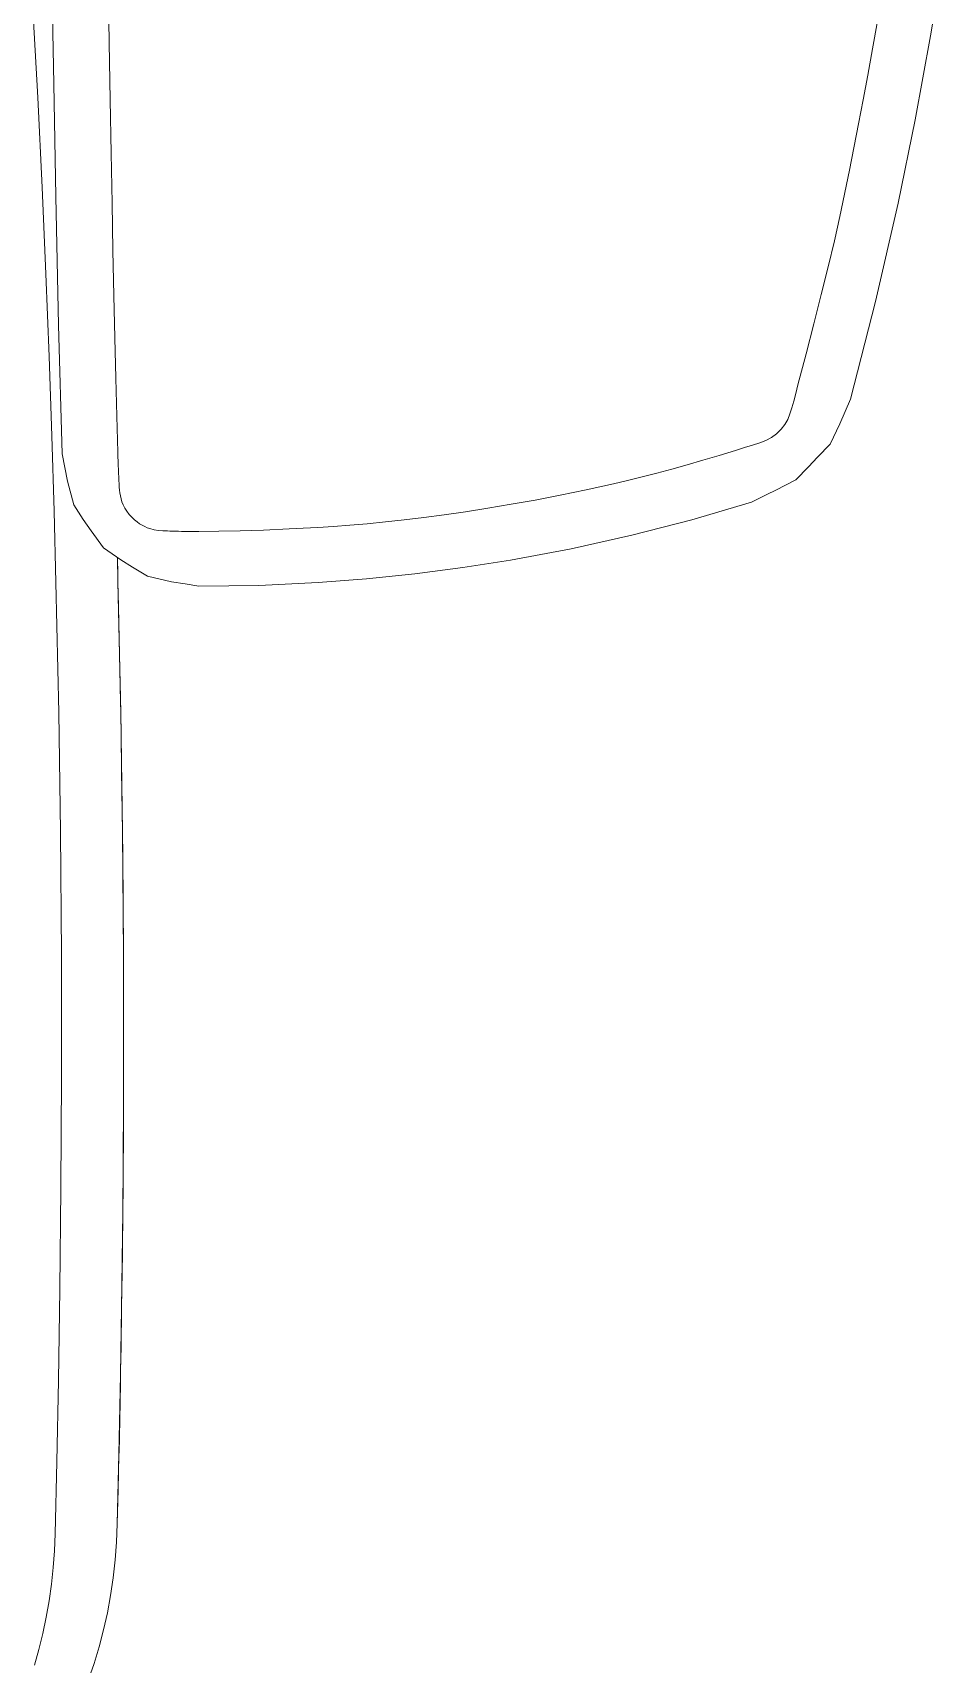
# Model space of a CAD drawing. Header units: inches. Extents: x 14 to 610, y 9 to 600.
# Drawn here: x 372.04 to 375.13, y 162.3 to 167.82 of the extents above; entities that cross this region are included whole.
import ezdxf
from ezdxf.enums import TextEntityAlignment as Align

# ---------------------------------------------------------------- set-up
doc = ezdxf.new("R2010")
doc.units = ezdxf.units.IN
doc.header["$MEASUREMENT"] = 0
doc.layers.add('A-FURN', color=7, linetype='Continuous')
doc.styles.get("Standard").update_dxf_attribs({"font": 'arial.ttf'})

# ---------------------------------------------------------------- blocks, each defined once
blk = doc.blocks.new('P_5CS702BK')
at = {"layer": 'A-FURN', "color": 0, "linetype": 'Continuous', "lineweight": 0}
for p, q in [((12.1776, 7.8516), (12.221, 8.1366)), ((12.1776, 7.8516), (12.221, 8.1366)), ((9.201, 8.039), (9.2119, 7.6581)), ((9.201, 8.039), (9.2119, 7.6581)), ((9.3983, 7.7989), (9.3928, 8.0018)), ((9.3983, 7.7989), (9.3928, 8.0018)), ((9.1376, 7.9297), (9.158, 7.6114)), ((9.1376, 7.9297), (9.158, 7.6114)), ((11.9969, 7.8994), (11.9815, 7.8062)), ((11.9969, 7.8994), (11.9815, 7.8062)), ((12.1284, 7.5676), (12.1776, 7.8516)), ((12.1284, 7.5676), (12.1776, 7.8516)), ((9.4037, 7.6062), (9.3983, 7.7989)), ((9.4037, 7.6062), (9.3983, 7.7989)), ((11.9815, 7.8062), (11.9662, 7.7171)), ((11.9815, 7.8062), (11.9662, 7.7171)), ((11.9662, 7.7171), (11.9513, 7.6325)), ((11.9662, 7.7171), (11.9513, 7.6325)), ((9.2119, 7.6581), (9.2232, 7.2772)), ((9.2119, 7.6581), (9.2232, 7.2772)), ((11.9513, 7.6325), (11.9367, 7.5514)), ((11.9513, 7.6325), (11.9367, 7.5514)), ((9.158, 7.6114), (9.176, 7.3067)), ((9.158, 7.6114), (9.176, 7.3067)), ((9.4087, 7.4258), (9.4037, 7.6062)), ((9.4087, 7.4258), (9.4037, 7.6062)), ((12.0733, 7.2847), (12.1284, 7.5676)), ((12.0733, 7.2847), (12.1284, 7.5676)), ((11.9367, 7.5514), (11.908, 7.3947)), ((11.9367, 7.5514), (11.908, 7.3947)), ((9.4135, 7.2564), (9.4087, 7.4258)), ((9.4135, 7.2564), (9.4087, 7.4258)), ((11.908, 7.3947), (11.877, 7.2372)), ((11.908, 7.3947), (11.877, 7.2372)), ((9.176, 7.3067), (9.1918, 7.0149)), ((9.176, 7.3067), (9.1918, 7.0149)), ((9.2232, 7.2772), (9.2367, 6.8419)), ((9.2232, 7.2772), (9.2367, 6.8419)), ((9.4183, 7.096), (9.4135, 7.2564)), ((9.4183, 7.096), (9.4135, 7.2564)), ((11.877, 7.2372), (11.859, 7.1549)), ((11.877, 7.2372), (11.859, 7.1549)), ((12.0006, 6.9514), (12.0733, 7.2847)), ((12.0006, 6.9514), (12.0733, 7.2847)), ((11.859, 7.1549), (11.8388, 7.0672)), ((11.859, 7.1549), (11.8388, 7.0672)), ((9.4232, 6.9442), (9.4183, 7.096)), ((9.4232, 6.9442), (9.4183, 7.096)), ((9.1918, 7.0149), (9.2056, 6.7353)), ((9.1918, 7.0149), (9.2056, 6.7353)), ((11.8388, 7.0672), (11.8162, 6.9726)), ((11.8388, 7.0672), (11.8162, 6.9726)), ((11.8162, 6.9726), (11.7921, 6.873)), ((11.8162, 6.9726), (11.7921, 6.873)), ((9.4281, 6.8008), (9.4232, 6.9442)), ((9.4281, 6.8008), (9.4232, 6.9442)), ((11.9198, 6.6201), (12.0006, 6.9514)), ((11.9198, 6.6201), (12.0006, 6.9514)), ((11.7921, 6.873), (11.7672, 6.7709)), ((11.7921, 6.873), (11.7672, 6.7709)), ((9.2367, 6.8419), (9.253, 6.4067)), ((9.253, 6.4067), (9.2367, 6.8419)), ((9.4329, 6.665), (9.4281, 6.8008)), ((9.4329, 6.665), (9.4281, 6.8008)), ((11.7411, 6.6658), (11.7672, 6.7709)), ((11.7411, 6.6658), (11.7672, 6.7709)), ((9.2056, 6.7353), (9.2177, 6.4677)), ((9.2056, 6.7353), (9.2177, 6.4677)), ((9.4376, 6.5359), (9.4329, 6.665)), ((9.4376, 6.5359), (9.4329, 6.665)), ((11.7338, 6.637), (11.7273, 6.6113)), ((11.7338, 6.637), (11.7273, 6.6113)), ((11.7411, 6.6658), (11.7338, 6.637)), ((11.7411, 6.6658), (11.7338, 6.637)), ((11.7212, 6.588), (11.715, 6.5673)), ((11.7212, 6.588), (11.715, 6.5673)), ((11.7273, 6.6113), (11.7212, 6.588)), ((11.7273, 6.6113), (11.7212, 6.588)), ((11.8836, 6.5363), (11.9011, 6.578)), ((11.9198, 6.6201), (11.9011, 6.578)), ((11.9198, 6.6201), (11.9011, 6.578)), ((9.442, 6.4138), (9.4376, 6.5359)), ((9.442, 6.4138), (9.4376, 6.5359)), ((11.6983, 6.5316), (11.6858, 6.5151)), ((11.6983, 6.5316), (11.6858, 6.5151)), ((11.7079, 6.5488), (11.6983, 6.5316)), ((11.7079, 6.5488), (11.6983, 6.5316)), ((11.715, 6.5673), (11.7079, 6.5488)), ((11.715, 6.5673), (11.7079, 6.5488)), ((11.8836, 6.5363), (11.8517, 6.4671)), ((9.2177, 6.4677), (9.2282, 6.2125)), ((9.2177, 6.4677), (9.2282, 6.2125)), ((11.6136, 6.4689), (11.5896, 6.4607)), ((11.6136, 6.4689), (11.5896, 6.4607)), ((11.6347, 6.4772), (11.6136, 6.4689)), ((11.6347, 6.4772), (11.6136, 6.4689)), ((11.6534, 6.4871), (11.6347, 6.4772)), ((11.6534, 6.4871), (11.6347, 6.4772)), ((11.6705, 6.4998), (11.6534, 6.4871)), ((11.6705, 6.4998), (11.6534, 6.4871)), ((11.6858, 6.5151), (11.6705, 6.4998)), ((11.6858, 6.5151), (11.6705, 6.4998)), ((11.8102, 6.4222), (11.8517, 6.4671)), ((9.253, 6.4067), (9.2634, 6.3602)), ((9.253, 6.4067), (9.2634, 6.3602)), ((9.442, 6.4138), (9.4425, 6.3984)), ((9.4425, 6.3984), (9.442, 6.4138)), ((11.4223, 6.4077), (11.3691, 6.3918)), ((11.4223, 6.4077), (11.3691, 6.3918)), ((11.4768, 6.4245), (11.4223, 6.4077)), ((11.4768, 6.4245), (11.4223, 6.4077)), ((11.5324, 6.4421), (11.4768, 6.4245)), ((11.5324, 6.4421), (11.4768, 6.4245)), ((11.5622, 6.4518), (11.5324, 6.4421)), ((11.5324, 6.4421), (11.5622, 6.4518)), ((11.5896, 6.4607), (11.5622, 6.4518)), ((11.5896, 6.4607), (11.5622, 6.4518)), ((11.7792, 6.3892), (11.8102, 6.4222)), ((11.7792, 6.3892), (11.8102, 6.4222)), ((9.2634, 6.3602), (9.2725, 6.3142)), ((9.2725, 6.3142), (9.2634, 6.3602)), ((9.4431, 6.3835), (9.4425, 6.3984)), ((9.4431, 6.3835), (9.4425, 6.3984)), ((9.4437, 6.3694), (9.4431, 6.3835)), ((9.4437, 6.3694), (9.4431, 6.3835)), ((9.4444, 6.3558), (9.4437, 6.3694)), ((9.4444, 6.3558), (9.4437, 6.3694)), ((9.4451, 6.3427), (9.4444, 6.3558)), ((9.4451, 6.3427), (9.4444, 6.3558)), ((11.2663, 6.3625), (11.2166, 6.3492)), ((11.2663, 6.3625), (11.2166, 6.3492)), ((11.3171, 6.3767), (11.2663, 6.3625)), ((11.3171, 6.3767), (11.2663, 6.3625)), ((11.3691, 6.3918), (11.3171, 6.3767)), ((11.3691, 6.3918), (11.3171, 6.3767)), ((11.7792, 6.3892), (11.7369, 6.3451)), ((9.2725, 6.3142), (9.2943, 6.2344)), ((9.4458, 6.3302), (9.4451, 6.3427)), ((9.4458, 6.3302), (9.4451, 6.3427)), ((9.4465, 6.3182), (9.4458, 6.3302)), ((9.4465, 6.3182), (9.4458, 6.3302)), ((9.4471, 6.3069), (9.4465, 6.3182)), ((9.4471, 6.3069), (9.4465, 6.3182)), ((9.4479, 6.2962), (9.4471, 6.3069)), ((9.4479, 6.2962), (9.4471, 6.3069)), ((9.4488, 6.2861), (9.4479, 6.2962)), ((9.4488, 6.2861), (9.4479, 6.2962)), ((11.0285, 6.3034), (10.9839, 6.2936)), ((11.0285, 6.3034), (10.9839, 6.2936)), ((11.0741, 6.3138), (11.0285, 6.3034)), ((11.0741, 6.3138), (11.0285, 6.3034)), ((11.1206, 6.3248), (11.0741, 6.3138)), ((11.1206, 6.3248), (11.0741, 6.3138)), ((11.1681, 6.3366), (11.1206, 6.3248)), ((11.1681, 6.3366), (11.1206, 6.3248)), ((11.2166, 6.3492), (11.1681, 6.3366)), ((11.2166, 6.3492), (11.1681, 6.3366)), ((11.6393, 6.2942), (11.6699, 6.309)), ((11.6393, 6.2942), (11.6699, 6.309)), ((11.6699, 6.309), (11.7369, 6.3451)), ((9.4501, 6.2763), (9.4488, 6.2861)), ((9.4501, 6.2763), (9.4488, 6.2861)), ((9.4519, 6.2666), (9.4501, 6.2763)), ((9.4519, 6.2666), (9.4501, 6.2763)), ((9.4544, 6.2569), (9.4519, 6.2666)), ((9.4544, 6.2569), (9.4519, 6.2666)), ((9.4577, 6.2468), (9.4544, 6.2569)), ((9.4577, 6.2468), (9.4544, 6.2569)), ((9.4622, 6.2362), (9.4577, 6.2468)), ((9.4622, 6.2362), (9.4577, 6.2468)), ((10.7743, 6.2518), (10.6961, 6.2378)), ((10.7743, 6.2518), (10.6961, 6.2378)), ((10.8555, 6.2672), (10.7743, 6.2518)), ((10.8555, 6.2672), (10.7743, 6.2518)), ((10.9402, 6.2843), (10.8555, 6.2672)), ((10.9402, 6.2843), (10.8555, 6.2672)), ((10.9839, 6.2936), (10.9402, 6.2843)), ((10.9839, 6.2936), (10.9402, 6.2843)), ((11.3867, 6.2061), (11.5884, 6.2677)), ((11.5884, 6.2677), (11.3867, 6.2061)), ((11.5884, 6.2677), (11.6393, 6.2942)), ((11.5884, 6.2677), (11.6393, 6.2942)), ((9.2282, 6.2125), (9.2371, 5.971)), ((9.2282, 6.2125), (9.2371, 5.971)), ((9.3274, 6.1852), (9.2943, 6.2344)), ((9.3274, 6.1852), (9.3541, 6.1467)), ((9.3541, 6.1467), (9.3274, 6.1852)), ((9.4679, 6.2254), (9.4622, 6.2362)), ((9.4679, 6.2254), (9.4622, 6.2362)), ((9.4747, 6.2146), (9.4679, 6.2254)), ((9.4747, 6.2146), (9.4679, 6.2254)), ((9.4825, 6.2041), (9.4747, 6.2146)), ((9.4825, 6.2041), (9.4747, 6.2146)), ((9.4912, 6.1946), (9.4825, 6.2041)), ((9.4912, 6.1946), (9.4825, 6.2041)), ((9.5001, 6.1861), (9.4912, 6.1946)), ((9.5001, 6.1861), (9.4912, 6.1946)), ((9.5092, 6.1789), (9.5001, 6.1861)), ((9.5092, 6.1789), (9.5001, 6.1861)), ((10.3496, 6.1877), (10.2882, 6.1811)), ((10.3496, 6.1877), (10.2882, 6.1811)), ((10.4134, 6.1953), (10.3496, 6.1877)), ((10.4134, 6.1953), (10.3496, 6.1877)), ((10.4798, 6.204), (10.4134, 6.1953)), ((10.4798, 6.204), (10.4134, 6.1953)), ((10.5489, 6.2139), (10.4798, 6.204)), ((10.5489, 6.2139), (10.4798, 6.204)), ((10.621, 6.2252), (10.5489, 6.2139)), ((10.621, 6.2252), (10.5489, 6.2139)), ((10.6961, 6.2378), (10.621, 6.2252)), ((10.6961, 6.2378), (10.621, 6.2252)), ((11.1837, 6.1515), (11.3867, 6.2061)), ((11.1837, 6.1515), (11.3867, 6.2061)), ((9.3541, 6.1467), (9.3972, 6.0902)), ((9.5181, 6.1728), (9.5092, 6.1789)), ((9.5181, 6.1728), (9.5092, 6.1789)), ((9.527, 6.1677), (9.5181, 6.1728)), ((9.527, 6.1677), (9.5181, 6.1728)), ((9.5357, 6.1634), (9.527, 6.1677)), ((9.5357, 6.1634), (9.527, 6.1677)), ((9.5443, 6.1598), (9.5357, 6.1634)), ((9.5443, 6.1598), (9.5357, 6.1634)), ((9.5525, 6.1569), (9.5443, 6.1598)), ((9.5525, 6.1569), (9.5443, 6.1598)), ((9.568, 6.1531), (9.5525, 6.1569)), ((9.568, 6.1531), (9.5525, 6.1569)), ((9.5824, 6.1512), (9.568, 6.1531)), ((9.5824, 6.1512), (9.568, 6.1531)), ((9.5969, 6.1502), (9.5824, 6.1512)), ((9.5969, 6.1502), (9.5824, 6.1512)), ((9.6126, 6.1496), (9.5969, 6.1502)), ((9.6126, 6.1496), (9.5969, 6.1502)), ((9.6211, 6.1493), (9.6126, 6.1496)), ((9.6211, 6.1493), (9.6126, 6.1496)), ((9.6303, 6.1491), (9.6211, 6.1493)), ((9.6303, 6.1491), (9.6211, 6.1493)), ((9.6399, 6.1489), (9.6303, 6.1491)), ((9.6399, 6.1489), (9.6303, 6.1491)), ((9.65, 6.1487), (9.6399, 6.1489)), ((9.65, 6.1487), (9.6399, 6.1489)), ((9.6605, 6.1486), (9.65, 6.1487)), ((9.6605, 6.1486), (9.65, 6.1487)), ((9.6714, 6.1486), (9.6605, 6.1486)), ((9.6714, 6.1486), (9.6605, 6.1486)), ((9.6827, 6.1486), (9.6714, 6.1486)), ((9.6827, 6.1486), (9.6714, 6.1486)), ((9.6944, 6.1486), (9.6827, 6.1486)), ((9.6944, 6.1486), (9.6827, 6.1486)), ((9.7066, 6.1487), (9.6944, 6.1486)), ((9.7066, 6.1487), (9.6944, 6.1486)), ((9.7193, 6.1488), (9.7066, 6.1487)), ((9.7193, 6.1488), (9.7066, 6.1487)), ((9.7193, 6.1488), (9.7868, 6.1502)), ((9.7193, 6.1488), (9.7868, 6.1502)), ((9.859, 6.1525), (9.7868, 6.1502)), ((9.859, 6.1525), (9.7868, 6.1502)), ((9.9377, 6.1559), (9.859, 6.1525)), ((9.9377, 6.1559), (9.859, 6.1525)), ((10.0246, 6.1604), (9.9377, 6.1559)), ((10.0246, 6.1604), (9.9377, 6.1559)), ((10.0716, 6.1632), (10.0246, 6.1604)), ((10.0716, 6.1632), (10.0246, 6.1604)), ((10.1213, 6.1666), (10.0716, 6.1632)), ((10.1213, 6.1666), (10.0716, 6.1632)), ((10.1739, 6.1706), (10.1213, 6.1666)), ((10.1739, 6.1706), (10.1213, 6.1666)), ((10.2295, 6.1754), (10.1739, 6.1706)), ((10.2295, 6.1754), (10.1739, 6.1706)), ((10.2882, 6.1811), (10.2295, 6.1754)), ((10.2882, 6.1811), (10.2295, 6.1754)), ((10.9797, 6.1038), (11.1837, 6.1515)), ((10.9797, 6.1038), (11.1837, 6.1515)), ((9.4559, 6.0502), (9.3972, 6.0902)), ((10.7745, 6.063), (10.9797, 6.1038)), ((10.7745, 6.063), (10.9797, 6.1038)), ((9.4439, 6.0584), (9.4469, 5.9759)), ((9.4469, 5.9759), (9.4439, 6.0584)), ((9.444, 6.0584), (9.4461, 6.0003)), ((9.4461, 6.0003), (9.444, 6.0584)), ((9.4559, 6.0502), (9.4958, 6.0256)), ((9.4958, 6.0256), (9.4559, 6.0502)), ((9.4958, 6.0256), (9.5467, 5.9952)), ((10.4509, 6.0132), (10.613, 6.036)), ((10.4509, 6.0132), (10.613, 6.036)), ((10.613, 6.036), (10.7745, 6.063)), ((10.613, 6.036), (10.7745, 6.063)), ((9.2371, 5.971), (9.251, 5.5311)), ((9.2371, 5.971), (9.251, 5.5311)), ((9.4469, 5.9759), (9.4461, 6.0003)), ((9.4469, 5.9759), (9.4498, 5.8922)), ((9.4469, 5.9759), (9.4609, 5.5336)), ((9.4609, 5.5336), (9.4469, 5.9759)), ((9.6276, 5.9777), (9.5467, 5.9952)), ((9.6276, 5.9777), (9.674, 5.971)), ((9.674, 5.971), (9.6276, 5.9777)), ((9.674, 5.971), (9.7209, 5.9632)), ((9.7209, 5.9632), (9.674, 5.971)), ((9.7209, 5.9632), (9.9232, 5.9685)), ((9.7209, 5.9632), (9.9232, 5.9685)), ((9.9232, 5.9685), (10.1245, 5.9803)), ((9.9232, 5.9685), (10.1245, 5.9803)), ((10.1245, 5.9803), (10.288, 5.9946)), ((10.1245, 5.9803), (10.288, 5.9946)), ((10.288, 5.9946), (10.4509, 6.0132)), ((10.288, 5.9946), (10.4509, 6.0132)), ((9.4498, 5.8922), (9.4534, 5.7842)), ((9.4534, 5.7842), (9.4498, 5.8922)), ((9.4534, 5.7842), (9.4567, 5.6764)), ((9.4567, 5.6764), (9.4534, 5.7842)), ((9.4567, 5.6764), (9.4599, 5.5694)), ((9.4599, 5.5694), (9.4567, 5.6764)), ((9.251, 5.5311), (9.261, 5.1287)), ((9.251, 5.5311), (9.261, 5.1287)), ((9.4609, 5.5336), (9.4599, 5.5694)), ((9.4609, 5.5336), (9.463, 5.4586)), ((9.4609, 5.5336), (9.4709, 5.1298)), ((9.4709, 5.1298), (9.4609, 5.5336)), ((9.463, 5.4586), (9.4661, 5.3362)), ((9.4661, 5.3362), (9.463, 5.4586)), ((9.4661, 5.3362), (9.4694, 5.198)), ((9.4694, 5.198), (9.4661, 5.3362)), ((9.4709, 5.1298), (9.4694, 5.198)), ((9.261, 5.1287), (9.2686, 4.7115)), ((9.261, 5.1287), (9.2686, 4.7115)), ((9.4709, 5.1298), (9.4727, 5.0472)), ((9.4709, 5.1298), (9.4785, 4.7132)), ((9.4785, 4.7132), (9.4709, 5.1298)), ((9.4727, 5.0472), (9.4757, 4.8881)), ((9.4757, 4.8881), (9.4727, 5.0472)), ((9.4757, 4.8881), (9.4784, 4.7209)), ((9.4784, 4.7209), (9.4757, 4.8881)), ((9.2686, 4.7115), (9.2734, 4.2966)), ((9.2686, 4.7115), (9.2734, 4.2966)), ((9.4785, 4.7132), (9.4784, 4.7209)), ((9.4785, 4.7132), (9.4809, 4.5441)), ((9.4785, 4.7132), (9.4834, 4.3014)), ((9.4834, 4.3014), (9.4785, 4.7132)), ((9.4809, 4.5441), (9.4829, 4.3556)), ((9.4829, 4.3556), (9.4809, 4.5441)), ((9.4834, 4.3014), (9.4829, 4.3556)), ((9.2734, 4.2966), (9.2755, 3.9207)), ((9.2734, 4.2966), (9.2755, 3.9207)), ((9.4834, 4.3014), (9.4845, 4.1543)), ((9.4834, 4.3014), (9.4854, 3.9297)), ((9.4854, 3.9297), (9.4834, 4.3014)), ((9.4845, 4.1543), (9.485, 4.0489)), ((9.485, 4.0489), (9.4845, 4.1543)), ((9.4854, 3.9297), (9.4845, 4.1543)), ((9.485, 4.0489), (9.4854, 3.9412)), ((9.4854, 3.9412), (9.485, 4.0489)), ((9.2755, 3.9207), (9.2755, 3.5797)), ((9.2755, 3.9207), (9.2755, 3.5797)), ((9.4854, 3.9412), (9.4854, 3.9344)), ((9.4854, 3.9344), (9.4854, 3.9412)), ((9.4854, 3.9297), (9.4854, 3.5943)), ((9.4854, 3.5943), (9.4854, 3.9297)), ((9.4854, 3.9239), (9.4856, 3.8322)), ((9.4856, 3.8322), (9.4854, 3.9239)), ((9.4856, 3.8322), (9.4856, 3.7241)), ((9.4856, 3.7241), (9.4856, 3.8322)), ((9.4856, 3.7241), (9.4855, 3.6184)), ((9.4855, 3.6184), (9.4856, 3.7241)), ((9.4854, 3.5943), (9.4839, 3.292)), ((9.4839, 3.292), (9.4854, 3.5943)), ((9.4855, 3.6184), (9.4854, 3.6008)), ((9.4854, 3.6008), (9.4855, 3.6184)), ((9.2755, 3.5797), (9.274, 3.2705)), ((9.2755, 3.5797), (9.274, 3.2705)), ((9.4854, 3.5842), (9.4852, 3.5149)), ((9.4852, 3.5149), (9.4854, 3.5842)), ((9.4852, 3.5149), (9.4845, 3.3868)), ((9.4852, 3.5149), (9.4845, 3.3868)), ((9.4845, 3.3868), (9.484, 3.3063)), ((9.484, 3.3063), (9.4845, 3.3868)), ((9.274, 3.2705), (9.2715, 2.9953)), ((9.274, 3.2705), (9.2715, 2.9953)), ((9.4839, 3.292), (9.4813, 3.0238)), ((9.4813, 3.0238), (9.4839, 3.292)), ((9.4837, 3.2617), (9.4826, 3.1394)), ((9.4826, 3.1394), (9.4837, 3.2617)), ((9.4838, 3.2819), (9.4837, 3.2617)), ((9.4837, 3.2617), (9.4838, 3.2819)), ((9.4837, 3.2694), (9.4837, 3.2617)), ((9.4828, 3.1816), (9.4826, 3.1394)), ((9.4826, 3.1394), (9.4814, 3.0266)), ((9.4814, 3.0266), (9.4826, 3.1394)), ((9.2683, 2.7519), (9.2715, 2.9953)), ((9.2683, 2.7519), (9.2715, 2.9953)), ((9.4813, 3.0238), (9.4781, 2.7875)), ((9.4781, 2.7875), (9.4813, 3.0238)), ((9.4813, 3.0238), (9.4798, 2.9025)), ((9.4813, 3.0198), (9.4798, 2.9025)), ((9.4798, 2.9025), (9.4813, 3.0198)), ((9.4813, 3.022), (9.4813, 3.0198)), ((9.4813, 3.0198), (9.4813, 3.022)), ((9.4813, 3.0212), (9.4813, 3.0198)), ((9.4781, 2.7875), (9.4798, 2.9025)), ((9.4781, 2.7875), (9.4798, 2.9025)), ((9.4781, 2.7875), (9.4762, 2.7262)), ((9.4762, 2.7262), (9.4781, 2.7875)), ((9.2683, 2.7519), (9.2665, 2.6946)), ((9.2683, 2.7519), (9.2665, 2.6946)), ((9.4762, 2.7262), (9.4721, 2.6654)), ((9.4721, 2.6654), (9.4762, 2.7262)), ((9.2665, 2.6946), (9.2629, 2.6375)), ((9.2665, 2.6946), (9.2629, 2.6375)), ((9.4721, 2.6654), (9.4661, 2.6052)), ((9.4661, 2.6052), (9.4721, 2.6654)), ((9.2629, 2.6375), (9.2575, 2.5807)), ((9.2629, 2.6375), (9.2575, 2.5807)), ((9.4661, 2.6052), (9.4579, 2.5455)), ((9.4579, 2.5455), (9.4661, 2.6052)), ((9.2575, 2.5807), (9.2502, 2.5245)), ((9.2575, 2.5807), (9.2502, 2.5245)), ((9.4579, 2.5455), (9.4477, 2.4864)), ((9.4477, 2.4864), (9.4579, 2.5455)), ((9.2502, 2.5245), (9.2411, 2.4689)), ((9.2502, 2.5245), (9.2411, 2.4689)), ((9.4477, 2.4864), (9.4355, 2.4281)), ((9.4355, 2.4281), (9.4477, 2.4864)), ((9.2411, 2.4689), (9.2302, 2.4141)), ((9.2411, 2.4689), (9.2302, 2.4141)), ((9.2302, 2.4141), (9.2174, 2.36)), ((9.2302, 2.4141), (9.2174, 2.36)), ((9.4355, 2.4281), (9.4212, 2.3705)), ((9.4212, 2.3705), (9.4355, 2.4281)), ((9.2174, 2.36), (9.2029, 2.3069)), ((9.2174, 2.36), (9.2029, 2.3069)), ((9.4212, 2.3705), (9.4048, 2.3138)), ((9.4048, 2.3138), (9.4212, 2.3705)), ((9.357, 2.1774), (9.4048, 2.3138))]:
    blk.add_line(p, q, dxfattribs=at)
at = {"layer": 'A-FURN'}
blk.add_attdef('CAPTG', text='', height=7, dxfattribs=at).set_placement((-1, -3.8193), align=Align.CENTER)
at = {"layer": 'A-FURN', "flags": 1}
for tag in ['CAPPN', 'CAPPD', 'CAPMG', 'CAPMC', 'CAPGC', 'CAPALIAS1', 'CAPALIAS2', 'CAPALIAS3', 'CAPBLDG', 'CAPFLOOR', 'CAPDEPT', 'CAPPERSON', 'CAPPL', 'CAPQT', 'CAPDH']:
    blk.add_attdef(tag, (0, 0), '', height=0.001, dxfattribs=at)

msp = doc.modelspace()

# ---------------------------------------------------------------- block references
at = {"layer": 'A-FURN', "rotation": 359.3991788311436}
msp.add_blockref('P_5CS702BK', (362.82416, 160.08587), dxfattribs=at)

doc.saveas('drawing.dxf')
